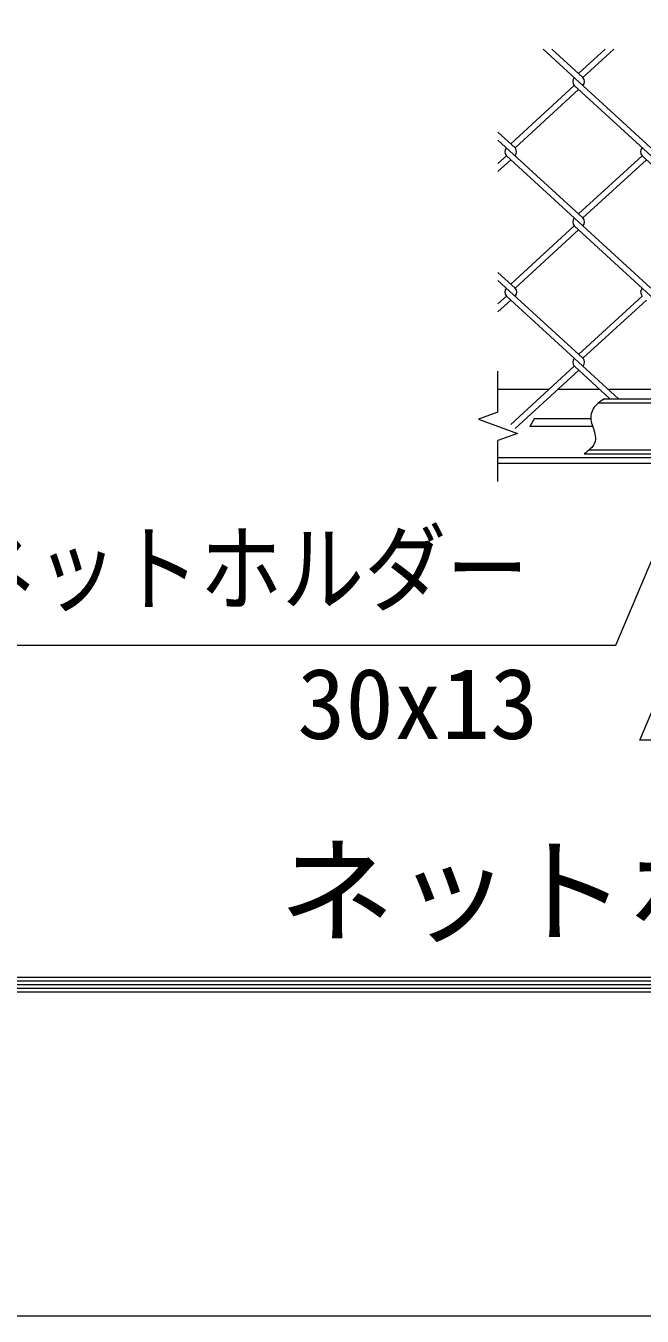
# Model space of a CAD drawing. Units: millimetres at full size; details may follow other scales. Extents: x -16800 to 16800, y -11880 to 11880.
# Drawn here: x -7779 to -6105, y -11880 to -8375 of the extents above; entities that cross this region are included whole.
import ezdxf
from ezdxf.enums import TextEntityAlignment as Align

# ---------------------------------------------------------------- set-up
doc = ezdxf.new("R2010")
doc.units = ezdxf.units.MM
doc.header["$LTSCALE"] = 40
doc.linetypes.add('DASHED', pattern=[7.5, 6, -1.5])
for name, color, linetype, lineweight in [('0-0_D-STR1', 1, 'Continuous', 18), ('0-2_D-STR3', 3, 'Continuous', 13), ('0-6_D-STR-DIM', 7, 'Continuous', 13), ('0-9_D-STR-TXT', 7, 'Continuous', 13), ('0-A_D-STR2', 7, 'Continuous', 13), ('0-B_D-TTL-TXT', 7, 'Continuous', 13), ('0-C_D-TTL', 7, 'Continuous', 18)]:
    doc.layers.add(name, color=color, linetype=linetype, lineweight=lineweight)
doc.styles.add('ＭＳ ゴシック', font='')
doc.styles.get('ＭＳ ゴシック').set_extended_font_data('MS Gothic')

msp = doc.modelspace()

# ---------------------------------------------------------------- linework, layer by layer
at = {"layer": '0-0_D-STR1'}
for p, q in [((-6357.88, -9363.11), (-6496.45, -9363.11)), ((-6219.77, -9363.11), (-6334.26, -9363.11)), ((-5989.24, -9363.11), (-6196.09, -9363.11)), ((-6496.45, -9548.11), (-4329.78, -9548.11)), ((-6496.45, -9563.11), (-4329.78, -9563.11))]:
    msp.add_line(p, q, dxfattribs=at)
at = {"layer": '0-2_D-STR3'}
for p, q in [((-6207.17, -9388.11), (-5203.83, -9388.11)), ((-6243.86, -9443.11), (-6397.75, -9443.11)), ((-6239.17, -9463.11), (-6409.3, -9463.11)), ((-6262.49, -9538.11), (-5259.15, -9538.11))]:
    msp.add_line(p, q, dxfattribs=at)
at = {"layer": '0-2_D-STR3', "linetype": 'DASHED'}
for p, q in [((-6223.4, -9399.61), (-5220.06, -9399.61)), ((-6247.82, -9526.61), (-5244.48, -9526.61))]:
    msp.add_line(p, q, dxfattribs=at)
at = {"layer": '0-6_D-STR-DIM'}
for p, q in [((-6496.45, -9424.63), (-6496.45, -9313.11)), ((-6496.45, -9424.63), (-6549.31, -9443.87)), ((-6549.31, -9443.87), (-6443.59, -9482.35)), ((-6397.75, -9443.11), (-6409.3, -9463.11)), ((-6443.59, -9482.35), (-6496.45, -9501.59)), ((-6496.45, -9613.11), (-6496.45, -9501.59))]:
    msp.add_line(p, q, dxfattribs=at)
msp.add_lwpolyline([(-6207.17, -9388.11), (-6211.57, -9391.04), (-6215.91, -9394.01), (-6220.13, -9397.07), (-6224.18, -9400.25), (-6228, -9403.61), (-6231.53, -9407.19), (-6234.71, -9411.02), (-6237.48, -9415.15), (-6239.79, -9419.63), (-6241.61, -9424.4), (-6242.92, -9429.39), (-6243.71, -9434.49), (-6243.98, -9439.6), (-6243.72, -9444.63), (-6242.98, -9449.56), (-6241.85, -9454.41), (-6240.44, -9459.23), (-6238.85, -9464.04), (-6237.2, -9468.89), (-6235.57, -9473.79), (-6234.08, -9478.81), (-6232.83, -9483.93), (-6231.91, -9489.1), (-6231.44, -9494.24), (-6231.52, -9499.26), (-6232.25, -9504.06), (-6233.7, -9508.59), (-6235.83, -9512.86), (-6238.54, -9516.9), (-6241.76, -9520.73), (-6245.4, -9524.41), (-6249.38, -9527.95), (-6253.61, -9531.39), (-6258.01, -9534.77), (-6262.49, -9538.11)], dxfattribs=at)
at = {"layer": '0-9_D-STR-TXT'}
for points in [[(-4487.85, -10315.33), (-6110.84, -10315.33), (-5751.33, -9465.88)], [(-7952.85, -10057.81), (-6176.57, -10057.81), (-5939.91, -9500.14)]]:
    msp.add_lwpolyline(points, dxfattribs=at)
at = {"layer": '0-A_D-STR2'}
for p, q in [((-6081.12, -8706.61), (-6373.42, -8438.77)), ((-6265.44, -8516.01), (-6349.74, -8438.77)), ((-6204.83, -8438.77), (-6277.28, -8505.16)), ((-6181.14, -8438.77), (-6265.44, -8516.01)), ((-6289.12, -8537.71), (-6461.6, -8695.76)), ((-6277.28, -8548.56), (-6449.76, -8706.61)), ((-5896.8, -8897.21), (-6289.12, -8537.71)), ((-6449.76, -8706.61), (-6496.47, -8663.8)), ((-6265.44, -8897.21), (-6496.47, -8685.5)), ((-6473.44, -8728.31), (-6496.47, -8749.41)), ((-6461.6, -8739.16), (-6496.47, -8771.12)), ((-6081.12, -9087.81), (-6473.44, -8728.31)), ((-6104.8, -8728.31), (-6277.28, -8886.36)), ((-6092.96, -8739.16), (-6265.44, -8897.21)), ((-5712.48, -9087.81), (-6104.8, -8728.31)), ((-6289.12, -8918.91), (-6461.6, -9076.95)), ((-6277.28, -8929.76), (-6449.76, -9087.81)), ((-5896.8, -9278.4), (-6289.12, -8918.91)), ((-6449.76, -9087.81), (-6496.47, -9045)), ((-6265.44, -9278.4), (-6496.47, -9066.7)), ((-6473.44, -9109.51), (-6496.47, -9130.61)), ((-6168.81, -9388.11), (-6473.15, -9109.24)), ((-6104.8, -9109.51), (-6277.28, -9267.55)), ((-6461.6, -9120.36), (-6496.47, -9152.31)), ((-6092.96, -9120.36), (-6265.44, -9278.4)), ((-6288.86, -9299.81), (-6461.33, -9457.85)), ((-6277.01, -9310.66), (-6449.49, -9468.71)), ((-6192.49, -9388.11), (-6288.83, -9299.83))]:
    msp.add_line(p, q, dxfattribs=at)
for centre, start, end in [((-6277.28, -8526.86), 137.5, 222.5), ((-6277.28, -8526.86), 317.5, 42.5), ((-6461.63, -8717.43), 137.5, 222.5), ((-6461.63, -8717.43), 317.5, 42.5), ((-6092.99, -8717.43), 137.5, 222.5), ((-6277.28, -8908.06), 137.5, 222.5), ((-6277.28, -8908.06), 317.5, 42.5), ((-6461.33, -9098.36), 137.5, 222.5), ((-6461.33, -9098.36), 317.5, 42.5), ((-6092.7, -9098.36), 137.5, 222.5), ((-6277.01, -9288.96), 137.5, 222.5), ((-6277.01, -9288.96), 317.5, 42.5)]:
    msp.add_arc(centre, 16.06, start, end, dxfattribs=at)
at = {"layer": '0-C_D-TTL', "color": 2}
msp.add_lwpolyline([(-16800, 11880), (16800, 11880), (16800, -11880), (-16800, -11880)], close=True, dxfattribs=at)
at = {"layer": '0-C_D-TTL'}
for points in [[(-15720, 11000), (15720, 11000), (15720, -11000), (-15720, -11000)], [(-15710, 10990), (15710, 10990), (15710, -10990), (-15710, -10990)], [(-15700, 10980), (15700, 10980), (15700, -10980), (-15700, -10980)], [(-15690, 10970), (15690, 10970), (15690, -10970), (-15690, -10970)], [(-15680, 10960), (15680, 10960), (15680, -10960), (-15680, -10960)]]:
    msp.add_lwpolyline(points, close=True, dxfattribs=at)

# ---------------------------------------------------------------- texts
at = {"layer": '0-9_D-STR-TXT', "style": 'ＭＳ ゴシック', "width": 0.85}
msp.add_text('ネットホルダー', height=192.4, dxfattribs=at).set_placement((-7975.19, -10003.41), align=Align.BOTTOM_LEFT)
at = {"layer": '0-9_D-STR-TXT', "style": 'ＭＳ ゴシック'}
msp.add_text('30x13', height=192.4, dxfattribs=at).set_placement((-7041.3, -10369.91), align=Align.BOTTOM_LEFT)
at = {"layer": '0-B_D-TTL-TXT', "style": 'ＭＳ ゴシック'}
msp.add_text('ネットホルダー取付詳細', height=230.8, dxfattribs=at).set_placement((-7091.42, -10909.49), align=Align.BOTTOM_LEFT)

doc.saveas('drawing.dxf')
